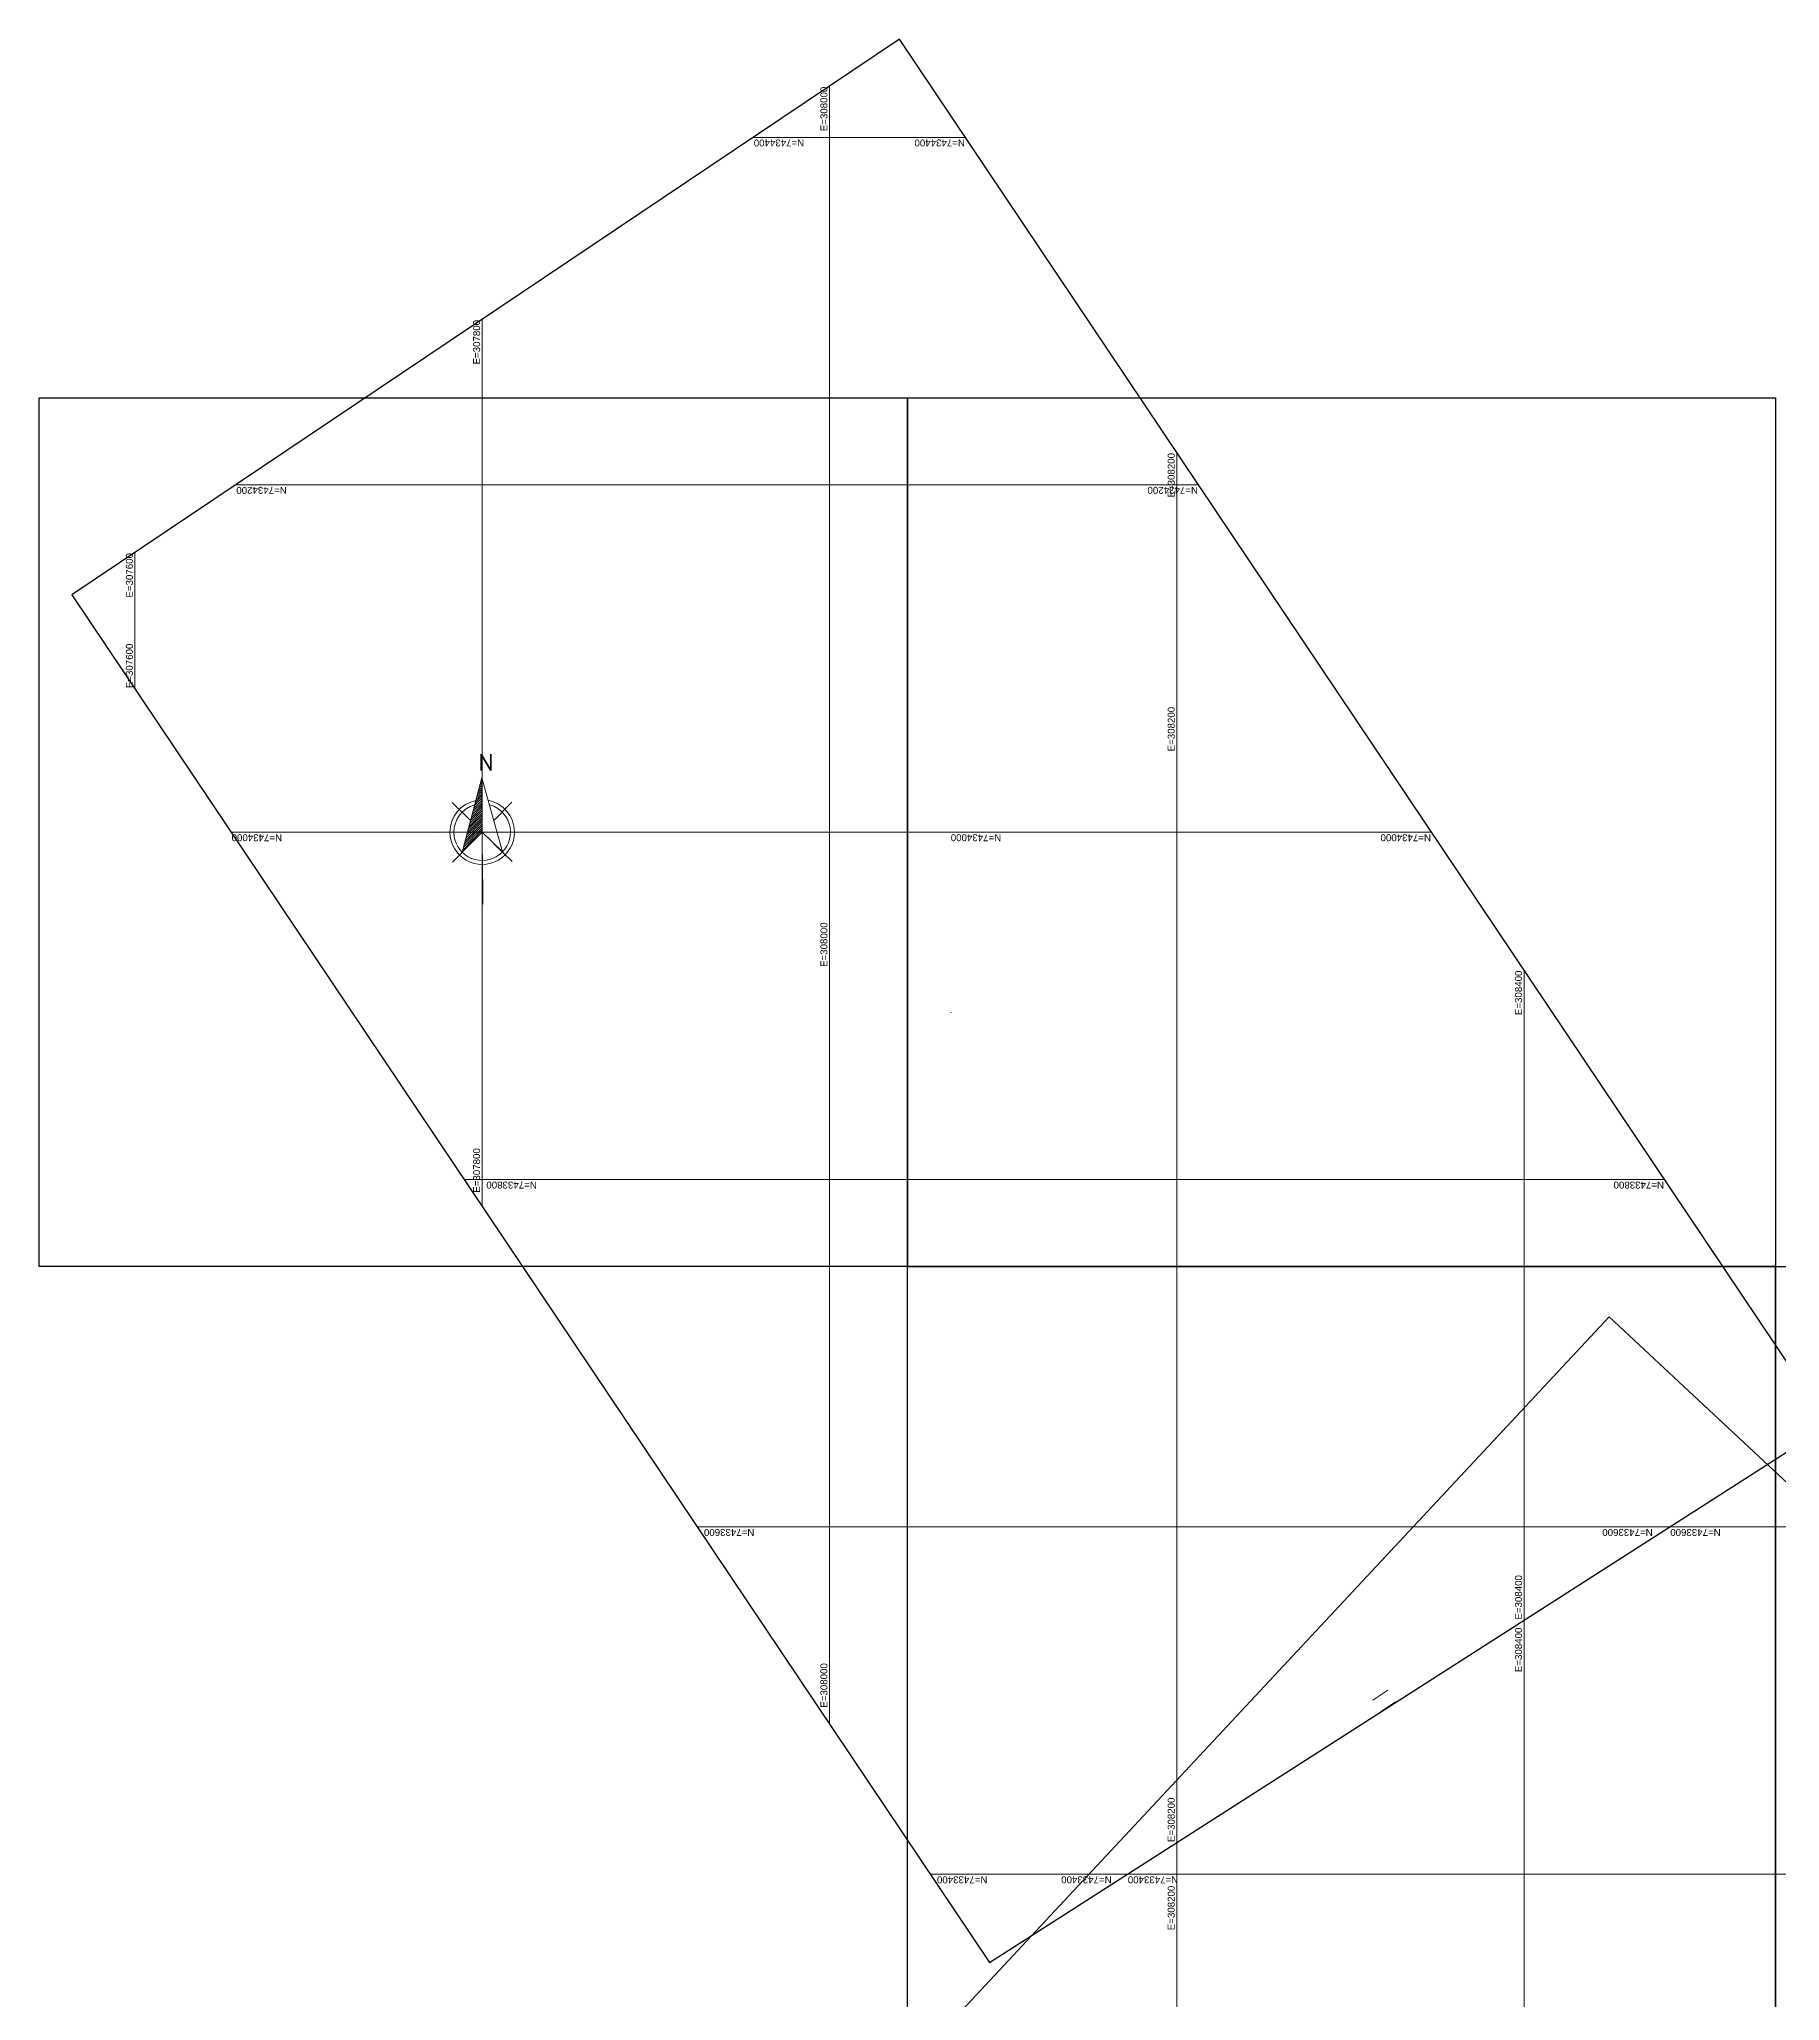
# Model space of a CAD drawing. Header units: metres. Extents: x 307545 to 341809, y 7387092 to 7434457.
# Drawn here: x 307545 to 308547, y 7433327 to 7434457 of the extents above; entities that cross this region are included whole.
import ezdxf
from ezdxf.enums import TextEntityAlignment as Align

# ---------------------------------------------------------------- set-up
doc = ezdxf.new("R2010")
doc.units = ezdxf.units.M
doc.header["$LTSCALE"] = 10
for name, color, linetype, lineweight in [('2 - TIC', 40, 'TIC_LINE', 30), ('A-NORTE', 2, 'Continuous', 9), ('Anotações genéricas', 12, 'Continuous', 9), ('F-VT-MALHA', 8, 'Continuous', 0)]:
    doc.layers.add(name, color=color, linetype=linetype, lineweight=lineweight)
doc.layers.add('A-IMAGENS', color=255, linetype='Continuous')
doc.layers.add('F-SC-MALHA-TXT', color=8, linetype='Continuous')
doc.layers.add('A-VIEWPORTS', color=2, linetype='Continuous', plot=False)
doc.styles.add('Arial', font='arial.ttf')
doc.styles.add('R200', font='simplex.shx', dxfattribs={"height": 5})
doc.styles.get("Standard").update_dxf_attribs({"font": 'arial.ttf'})
doc.linetypes.add('TIC_LINE', pattern='A,3.5,-0.25,["TIC",Standard,S=0.175,R=0,X=-0.05,Y=-0.1],-0.5', length=4.25)
doc.dimstyles.new('ISO-25', dxfattribs={"dimtxt": 2.5, "dimasz": 2.5, "dimexe": 1.25, "dimexo": 0.625, "dimtad": 1, "dimtxsty": 'Standard', "dimcen": 2.5, "dimadec": 0, "dimazin": 0, "dimtfac": 1, "dimtmove": 0, "dimatfit": 3, "dimfxl": 1, "dimarcsym": 0})
picture_1 = doc.add_image_def('image52.jpg', size_in_pixel=(5000, 5000))
picture_2 = doc.add_image_def('image57.jpg', size_in_pixel=(5000, 5000))
picture_3 = doc.add_image_def('image58.jpg', size_in_pixel=(5000, 5000))
picture_4 = doc.add_image_def('image59.jpg', size_in_pixel=(5000, 5000))

# ---------------------------------------------------------------- blocks, each defined once
blk = doc.blocks.new('*U80')
at = {"layer": 'A-VIEWPORTS', "color": 2, "linetype": 'Continuous', "lineweight": -3}
blk.add_lwpolyline([(309044.3, 7432380.7), (308057.5, 7433301.3), (308449.1, 7433721), (309435.8, 7432800.4)], close=True, dxfattribs=at)
blk = doc.blocks.new('*X81')
at = {"color": 0}
for p, q in [((146.36, -413.14), (147.62, -411.88)), ((146.55, -412.41), (147.62, -411.35)), ((146.75, -411.68), (147.62, -410.82)), ((146.95, -410.95), (147.62, -410.29)), ((147.15, -410.22), (147.62, -409.76)), ((147.35, -409.49), (147.62, -409.23)), ((147.55, -408.76), (147.62, -408.7)), ((144.56, -419.71), (147.62, -416.65)), ((144.76, -418.98), (147.62, -416.12)), ((144.96, -418.25), (147.62, -415.59)), ((145.16, -417.52), (147.62, -415.06)), ((145.36, -416.79), (147.62, -414.53)), ((145.56, -416.06), (147.62, -414)), ((145.76, -415.33), (147.62, -413.47)), ((145.96, -414.6), (147.62, -412.94)), ((146.16, -413.87), (147.62, -412.41)), ((142.76, -426.28), (147.62, -421.42)), ((142.96, -425.55), (147.62, -420.89)), ((143.16, -424.82), (147.62, -420.36)), ((143.36, -424.09), (147.62, -419.83)), ((143.56, -423.36), (147.62, -419.3)), ((143.76, -422.63), (147.62, -418.77)), ((143.96, -421.9), (147.62, -418.24)), ((144.16, -421.17), (147.62, -417.71)), ((144.36, -420.44), (147.62, -417.18))]:
    blk.add_line(p, q, dxfattribs=at)
blk = doc.blocks.new('NORTE')
at = {"layer": 'A-NORTE'}
for p, q in [((0, 72.7), (0, 35.2)), ((-6.7, 48.2), (-17.2, 58.7)), ((6.7, 48.2), (17.2, 58.7)), ((-8.5, 41.5), (-24.7, 41.5)), ((-6.7, 34.8), (-17.2, 24.4)), ((6.7, 34.8), (17.2, 24.4)), ((8.5, 41.5), (24.7, 41.5)), ((0, 28.7), (0, 0))]:
    blk.add_line(p, q, dxfattribs=at)
blk.add_lwpolyline([(-11.7, 30), (0, 72.7), (11.6, 30.1), (0, 41.5), (-11.7, 30)], dxfattribs=at)
for points in [[(-18.6, 41.5, 1), (18.6, 41.5, 0.359415), (3.5, 59.8, 1)], [(-3.5, 59.8, 0.359415), (-18.6, 41.5, 1)]]:
    blk.add_lwpolyline(points, format="xyb", dxfattribs=at)
for start, end in [(105.027, 180), (0, 74.973), (180, 0)]:
    blk.add_arc((0, 41.5), 16.3, start, end, dxfattribs=at)
at = {"layer": 'A-NORTE', "xscale": 2.329019315242768, "yscale": 2.329019315242768, "zscale": 2.329019315242768}
blk.add_blockref('*X81', (-343.8, 1024.1), dxfattribs=at)
at = {"layer": 'A-NORTE', "style": 'R200'}
blk.add_attdef('N', (-2, 77), '', height=9.44, dxfattribs=at)

msp = doc.modelspace()

# ---------------------------------------------------------------- linework, layer by layer
at = {"layer": 'A-VIEWPORTS', "color": 2, "linetype": 'Continuous', "lineweight": -3}
msp.add_lwpolyline([(308040.3, 7434456.5), (307563.7, 7434136.7), (308092.2, 7433349.2), (308575.7, 7433658.8)], close=True, dxfattribs=at)
at = {"layer": 'Anotações genéricas'}
for p, q in [((308312.9, 7433500.3), (308321.6, 7433505.9)), ((308317.3, 7433493.6), (308325.9, 7433499.2))]:
    msp.add_line(p, q, dxfattribs=at)
at = {"layer": 'F-VT-MALHA'}
for p, q in [((308000, 7434429.5), (308000, 7433486.6)), ((307956.1, 7434400), (308078.3, 7434400)), ((307800, 7434295.2), (307800, 7433784.6)), ((308200, 7433418.2), (308200, 7434218.6)), ((307658.1, 7434200), (308212.5, 7434200)), ((307600, 7434161), (307600, 7434082.6)), ((307655.4, 7434000), (308346.7, 7434000)), ((308400, 7433546.3), (308400, 7433920.6)), ((307789.6, 7433800), (308480.9, 7433800)), ((307923.9, 7433600), (308483.9, 7433600)), ((308483.9, 7433600), (308578.8, 7433600)), ((308400, 7433546.3), (308400, 7432981.8)), ((308200, 7433418.2), (308200, 7433168.4)), ((308058.1, 7433400), (308171.5, 7433400)), ((308171.5, 7433400), (308793.2, 7433400))]:
    msp.add_line(p, q, dxfattribs=at)

# ---------------------------------------------------------------- block references
at = {"layer": 'A-NORTE', "rotation": 0.3942012420536032}
msp.add_blockref('NORTE', (307800.3, 7433958.5), dxfattribs=at).add_auto_attribs({'N': 'N'})
at = {"layer": 'A-VIEWPORTS', "color": 2, "linetype": 'Continuous', "lineweight": -3}
msp.add_blockref('*U80', (0, 0), dxfattribs=at)

# ---------------------------------------------------------------- texts
at = {"layer": 'F-SC-MALHA-TXT', "style": 'Arial'}
for s, rotation, p in [('E=308000', 90, (308000, 7434429.2)), ('N=7434400', 180, (307956.4, 7434400)), ('E=307800', 90, (307800, 7434294.9)), ('E=308200', 90, (308200, 7434218.3)), ('N=7434200', 180, (307658.4, 7434200)), ('E=307600', 90, (307600, 7434160.7)), ('N=7434000', 180, (307655.7, 7434000)), ('E=308400', 90, (308400, 7433920.3)), ('N=7433800', 180, (307802.4, 7433800)), ('N=7433600', 180, (307927.7, 7433600)), ('N=7433600', 180, (308484.2, 7433600)), ('E=308400', 90, (308400, 7433542)), ('N=7433400', 180, (308061.9, 7433400)), ('N=7433400', 180, (308171.8, 7433400)), ('E=308200', 90, (308200, 7433393.4))]:
    msp.add_text(s, height=4, rotation=rotation, dxfattribs=at).set_placement(p, align=Align.BOTTOM_RIGHT)
for s, rotation, p in [('N=7434400', 180, (308078, 7434400)), ('N=7434200', 180, (308212.2, 7434200)), ('E=307600', 90, (307600, 7434082.9)), ('E=308200', 90, (308200, 7434046.5)), ('N=7434000', 180, (308098.9, 7434000)), ('N=7434000', 180, (308346.4, 7434000)), ('E=308000', 90, (308000, 7433922.4)), ('E=307800', 90, (307800, 7433792.4)), ('N=7433800', 180, (308480.6, 7433800)), ('N=7433600', 180, (308474.1, 7433600)), ('E=308400', 90, (308400, 7433546.6)), ('E=308000', 90, (308000, 7433495.9)), ('E=308200', 90, (308200, 7433418.5)), ('N=7433400', 180, (308162.5, 7433400))]:
    msp.add_text(s, height=4, rotation=rotation, dxfattribs=at).set_placement(p, align=Align.BOTTOM_LEFT)

# ---------------------------------------------------------------- pictures from other files: only their frames are drawn
at = {"layer": 'A-IMAGENS', "transparency": 33554687}
image = msp.add_image(picture_2, insert=(307544.9, 7433750), size_in_units=(500, 500), dxfattribs=dict(at, brightness=90))
image.dxf.flags = 7
image = msp.add_image(picture_4, insert=(308044.9, 7433750), size_in_units=(500, 500), dxfattribs=dict(at, brightness=90))
image.dxf.flags = 7
image = msp.add_image(picture_3, insert=(308044.9, 7433250), size_in_units=(500, 500), dxfattribs=dict(at, brightness=90))
image.dxf.flags = 7
image = msp.add_image(picture_1, insert=(308544.9, 7433250), size_in_units=(500, 500), dxfattribs=dict(at, brightness=90))
image.dxf.flags = 7

# ---------------------------------------------------------------- leaders
at = {"layer": '2 - TIC', "color": 40, "linetype": 'TIC_LINE', "lineweight": 30}
for points in [[(308035.8, 7433943.4), (308035.8, 7433943.4)], [(308069.9, 7433896.1), (308069.9, 7433896)], [(308126.7, 7433818.6), (308126.7, 7433818.6)], [(308315.1, 7433526.9), (308315.1, 7433526.9)]]:
    msp.add_leader(points, dimstyle='ISO-25', override={"dimscale": 1, "dimasz": 0.01}, dxfattribs=at)

doc.saveas('drawing.dxf')
